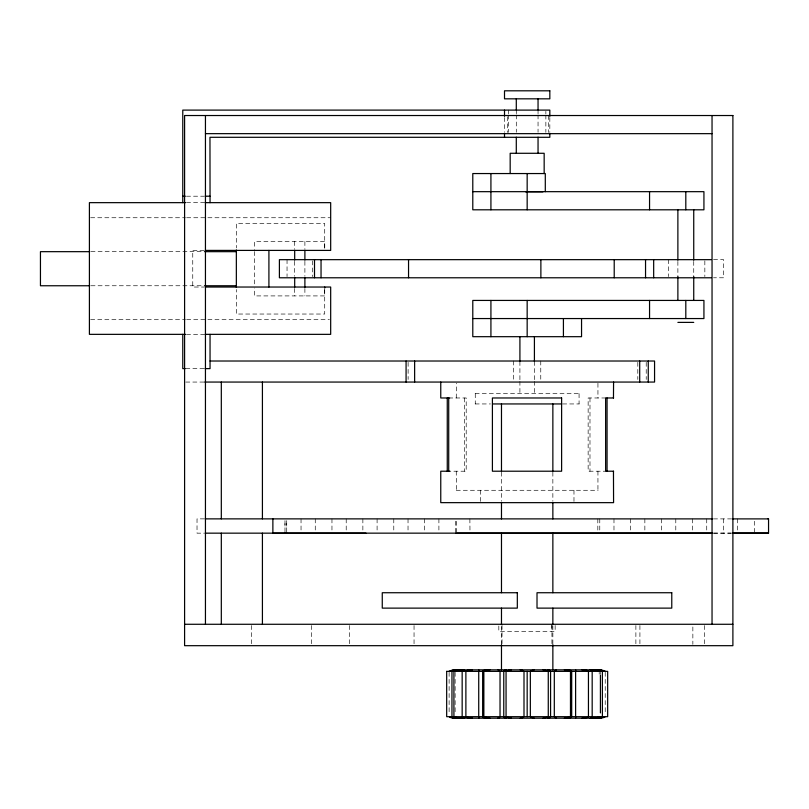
<?xml version="1.0" encoding="UTF-8"?>
<svg xmlns="http://www.w3.org/2000/svg" width="809" height="809" viewBox="0 0 809 809"><rect width="100%" height="100%" fill="white"/><g stroke="black" fill="none" stroke-linecap="round" stroke-linejoin="round"><path stroke-width="0.61" stroke-dasharray="4.04 3.03" d="M284.98 526.012L284.98 523.635M286.71 526.022L286.71 523.635M324.712 289.116L324.712 295.912L254.471 295.912L254.471 287.943M324.733 248.323L324.743 241.527L254.471 241.527L254.471 249.496M501.479 644.662L501.479 625.761M456.256 397.977L456.387 383.284M186.495 196.203L203.848 196.203M186.495 202.655L204.364 202.655M90.669 217.742L185.413 217.742M186.677 217.742L330.679 217.742M204.04 250.406L192.754 250.406L192.754 287.033L204.04 287.033M91.002 251.67L204.758 251.67M713.518 259.659L723.6 259.659L723.6 277.78L713.518 277.78M91.002 285.759L204.758 285.759M90.669 319.697L185.413 319.697M186.677 319.697L329.425 319.697M186.495 334.35L204.364 334.35M185.807 368.621L203.989 368.621M185.757 382.06L204.728 382.06M475.156 393.7L579.173 393.7M448.712 397.977L466.196 397.977L466.196 471.212L448.712 471.212M605.85 397.977L588.143 397.977L588.143 471.212L605.85 471.212M475.156 403.944L490.436 403.944M562.649 403.944L579.173 403.944M456.246 490.284L598.094 490.284M723.337 518.893L723.398 533.141M204.333 518.872L197.022 518.872L197.022 533.161L204.333 533.161M713.477 518.893L731.407 518.893M713.659 533.131L731.407 533.131M713.477 533.141L731.023 533.131M456.256 471.212L456.397 490.284M754.301 521.269L754.301 531.958M737.626 518.893L737.626 531.948M706.732 518.893L706.732 531.948M704.841 260.862L704.841 276.577M704.649 625.539L704.649 645.683M693.738 261.408L693.738 276.516M692.858 626.955L692.858 644.348M692.484 518.893L692.484 531.958M677.881 261.408L677.881 276.516M675.798 518.893L675.798 531.948M668.598 259.659L668.598 276.577M661.58 518.893L661.58 531.958M646.219 362.331L646.219 379.431M644.854 518.882L644.854 531.948M639.919 625.539L639.919 644.429M637.805 362.331L637.805 379.431M635.884 625.539L635.884 644.429M630.656 518.882L630.656 531.958M613.98 518.882L613.98 531.958M605.223 672.309L605.223 713.851M600.42 672.309L600.42 674.2M599.772 518.882L599.772 531.958M599.206 672.309L599.206 674.2M597.942 383.284L597.942 397.977M597.942 471.212L597.942 490.284M597.821 518.943L597.821 532.009M589.983 397.977L589.983 471.212M579.072 393.7L579.072 403.944M573.975 490.284L573.975 501.418M555.146 625.468L555.146 631.414L498.819 631.414L498.819 625.468M552.86 472.193L552.86 501.256M552.86 625.761L552.86 644.662M551.94 625.468L551.94 644.5M551.799 624.275L551.799 631.414M549.827 117.527L549.827 132.352M548.401 115.525L548.401 132.443M545.863 111.349L545.863 113.816M545.863 115.05L545.863 132.352M540.766 361.016L540.766 380.827M538.046 111.207L538.046 113.685M538.046 114.918L538.046 132.251M534.415 361.471L534.415 380.068M534.415 381.312L534.415 393.7M519.914 361.471L519.914 380.068M519.914 381.312L519.914 393.7M516.294 111.207L516.294 113.685M516.294 114.918L516.294 132.251M513.573 361.016L513.573 380.827M508.477 110.105L508.477 113.816M508.477 115.05L508.477 132.352M507.617 116.739L507.617 132.443M504.513 117.527L504.513 132.352M502.025 625.468L502.025 645.683M501.479 472.193L501.479 501.256M480.364 490.284L480.364 501.418M475.267 393.7L475.267 403.944M469.877 518.882L469.978 531.958M464.356 397.977L464.356 471.212M456.519 521.32L456.519 532.009M455.71 521.259L455.71 531.958M455.133 672.309L455.133 713.851M449.116 672.309L449.116 713.851M438.903 518.882L438.903 531.968M424.664 518.882L424.664 531.968M414.046 625.539L414.046 644.429M408.12 362.331L408.12 379.431M408.029 518.872L408.029 531.968M393.781 518.872L393.781 531.968M377.095 518.872L377.095 531.968M362.867 518.872L362.867 531.968M349.448 625.539L349.448 645.683M346.212 518.872L346.212 531.968M331.963 518.872L331.963 531.968M324.712 247.433L324.712 223.405L236.349 223.405L236.349 247.908M324.712 290.006L324.712 314.034L236.349 314.034L236.349 289.531M315.267 518.872L315.267 531.968M312.537 260.862L312.537 276.577M311.617 625.539L311.617 645.683M304.892 241.527L304.892 248.95M304.892 261.307L304.892 276.132M304.892 288.489L304.892 295.912M301.039 518.872L301.039 531.968M294.688 241.527L294.688 248.95M294.688 261.307L294.688 276.132M294.688 288.489L294.688 295.912M287.043 259.659L287.043 276.577M286.71 520.662L286.71 532.271M284.98 520.662L284.98 532.261M254.471 251.579L254.471 285.86M251.498 625.539L251.498 645.683"/><path stroke-width="1.21" d="M324.722 288.105L324.722 287.033M440.763 382.06L440.763 397.977L449.713 397.977M501.479 669.852L501.479 644.662M501.479 624.497L501.479 608.125M552.86 592.734L552.86 533.202M613.465 397.977L613.576 382.06M600.42 716.683L595.99 718.129A26.424 25.13 -90 0 1 594.312 718.19A26.424 25.13 90 0 0 595.99 718.129L598.943 717.987M467.986 670.246L465.883 671.369L465.883 716.683L469.614 718.048M586.717 717.714L588.446 716.683L588.446 671.369L586.019 670.186L587.354 670.519M449.207 671.086L452.878 669.913A26.424 21.378 90 0 1 454.314 669.852M504.149 670.55L506.212 669.852M550.191 717.492L548.148 718.19M604.859 717.239L601.451 718.129A26.424 21.378 90 0 1 600.025 718.19A26.424 21.378 -90 0 0 601.451 718.129M483.377 670.55L487.311 669.852M570.932 717.512L567.079 718.19M555.561 669.963A25.726 7.948 -90 0 1 556.289 669.852A26.424 8.171 90 0 0 555.743 669.913L554.307 671.369L554.307 716.683L555.743 718.129A26.424 8.171 -90 0 0 556.289 718.19A26.424 8.171 90 0 1 555.743 718.129M466.935 670.54L467.572 670.348M456.316 670.55L457.469 670.267M597.972 717.512L595.93 717.927M463.597 669.913A26.424 8.171 -90 0 1 464.144 669.852A26.424 8.171 90 0 0 463.597 669.913L462.161 671.369L462.161 716.683L463.597 718.129A26.424 8.171 90 0 0 464.144 718.19A26.424 8.171 -90 0 1 463.597 718.129M498.597 718.129A26.424 8.171 -90 0 1 498.051 718.19A26.424 8.171 90 0 0 498.597 718.129L500.033 716.683L500.033 671.369L498.597 669.913A26.424 8.171 90 0 0 498.051 669.852M467.764 670.297L468.492 670.145M468.037 670.236L469.614 669.994M457.53 670.256L462.596 669.852M521.613 718.089A25.726 15.128 90 0 1 520.227 718.19A26.424 15.533 -90 0 0 521.259 718.129L523.999 716.683L523.999 671.369L521.613 669.963A25.726 15.128 90 0 0 520.227 669.852M599.995 718.089A25.726 15.128 90 0 1 598.609 718.19A26.424 15.533 -90 0 0 599.641 718.129L602.381 716.683L602.381 671.369L599.641 669.913A26.424 15.533 -90 0 0 598.609 669.852A25.726 15.128 -90 0 1 599.995 669.963M453.95 670.256L459.279 669.852M468.553 670.135L472.304 669.852A25.726 25.726 0 0 0 469.948 669.963L469.746 669.983M584.786 718.048L585.483 717.957L582.035 718.19A26.424 26.424 0 0 0 583.795 718.129L584.654 718.058M595.353 717.998L591.743 718.19M457.773 669.963A25.726 24.472 -90 0 1 460.028 669.852A25.726 24.472 90 0 0 457.773 669.963L453.92 671.369L453.92 716.683L458.339 718.129A26.424 25.13 -90 0 0 460.028 718.19A25.726 24.472 -90 0 1 457.773 718.089L455.477 717.998M487.716 669.963A25.726 24.472 90 0 1 489.961 669.852A26.424 25.13 -90 0 0 488.282 669.913L483.853 671.369L483.853 716.683L488.282 718.129A26.424 25.13 -90 0 0 489.961 718.19A25.726 24.472 90 0 1 487.716 718.089M596.021 718.18L594.979 718.19M205.446 133.657L712.041 133.657M472.79 191.672L703.931 191.672L703.931 209.804L472.79 209.804L472.79 173.551L545.296 173.551L545.296 191.672M525.638 191.834L542.97 191.834M182.773 196.203L185.251 196.203M205.082 196.203L210.047 196.203L210.047 202.655M185.413 202.655L89.405 202.655L89.405 334.35L185.413 334.35M205.082 202.655L330.679 202.655L330.679 250.406L205.294 250.406M89.738 251.67L40.45 251.67L40.45 285.759L89.738 285.759M204.758 251.67L236.349 251.67M711.222 259.659L279.398 259.659L279.398 277.78L711.222 277.78M204.758 285.759L236.349 285.759M205.294 287.033L330.679 287.033L330.679 334.35L205.082 334.35M472.79 318.554L703.931 318.554L703.931 300.432L472.79 300.432L472.79 336.686L581.55 336.686L581.55 318.554M677.881 322.387L693.738 322.387M210.047 361.016L654.562 361.016L654.562 382.06L204.728 382.06M185.251 368.621L182.773 368.621L182.773 334.35M205.082 368.621L210.047 368.621L210.047 334.35M613.596 397.977L605.628 397.977L605.628 471.212L613.596 471.212M492.711 403.944L561.628 403.944M449.713 471.212L440.763 471.212L440.763 502.652L613.576 502.652L613.465 471.212M768.034 518.893L768.55 518.893L768.55 533.131L732.732 533.131M205.243 518.872L712.527 518.893M732.307 518.893L768.55 518.893M712.476 533.141L272.876 533.161L272.876 518.872M732.307 533.131L768.55 533.131M205.243 533.161L365.981 533.161M455.558 533.151L712.527 533.141M184.594 624.275L732.893 624.275M453.091 669.852L601.249 669.852M453.091 718.19L601.249 718.19M284.98 533.161L286.679 533.161M567.028 669.852L570.962 670.55M591.662 669.852L596.809 670.256M594.979 669.852L600.389 670.256M459.36 718.19L457.742 718.159M462.596 718.19L456.367 717.512M487.261 718.19L483.438 717.522M548.128 669.852L550.191 670.55M506.212 718.19L504.159 717.512M596.567 669.963L595.99 669.913A26.424 25.13 -90 0 0 594.312 669.852A25.726 24.472 90 0 1 596.567 669.963L600.42 671.369M566.624 669.963L566.057 669.913A26.424 25.13 90 0 0 564.379 669.852A25.726 24.472 -90 0 1 566.624 669.963L570.476 671.369L570.476 716.683L566.057 718.129A26.424 25.13 -90 0 1 564.379 718.19M509.832 718.129A26.424 21.378 90 0 0 511.258 718.19A26.424 21.378 -90 0 1 509.832 718.129L506.06 716.683L506.06 671.369L509.346 669.963A25.726 20.812 90 0 1 511.258 669.852M452.403 718.089L452.878 718.129A26.424 21.378 90 0 0 454.314 718.19A25.726 20.812 -90 0 1 452.403 718.089L449.48 717.239M584.654 669.983L582.035 669.852A25.726 25.726 0 0 1 584.391 669.963L585.959 670.165L584.786 670.004M469.746 718.068L472.304 718.19A26.424 26.424 0 0 1 470.545 718.129L466.935 717.502M454.688 718.129A26.424 15.533 90 0 0 455.73 718.19A26.424 15.533 -90 0 1 454.688 718.129L451.958 716.683L451.958 671.369L454.688 669.913A26.424 15.533 -90 0 1 455.73 669.852M597.467 670.398L598.023 670.55M590.924 669.963A25.726 7.948 -90 0 0 590.196 669.852A25.726 7.948 90 0 1 590.924 669.963L592.178 671.369L592.178 716.683L590.742 718.129A26.424 8.171 90 0 1 590.196 718.19M605.132 671.086L601.451 669.913A26.424 21.378 -90 0 0 600.025 669.852M210.047 196.203L209.966 137.297L549.827 137.297L549.827 133.586M712.041 115.525L712.041 624.275M693.738 209.804L693.738 260.154M693.738 276.516L693.738 300.432M685.81 191.672L685.81 209.804M685.81 300.432L685.81 318.554M677.881 209.804L677.881 260.154M677.881 276.516L677.881 300.432M653.672 259.659L653.672 277.78M649.556 191.672L649.556 209.804M649.556 300.432L649.556 318.554M648.262 361.016L648.262 382.06M645.542 259.659L645.542 277.78M639.707 361.016L639.707 382.06M614.213 259.659L614.213 277.78M607.063 397.977L607.063 471.212M600.42 675.141L600.42 712.901M575.614 669.882L575.614 718.17M571.69 671.369L571.69 716.683M563.418 318.554L563.418 336.686M552.86 403.944L552.86 470.929M552.86 502.52L552.86 518.943M552.86 608.125L552.86 624.497M552.86 644.662L552.86 669.852M550.575 671.369L550.575 716.683M549.827 116.284L549.827 110.105L182.773 110.105L182.773 202.655M544.164 173.551L544.164 153.285L510.176 153.285L510.176 173.551M540.877 259.659L540.877 277.78M538.046 98.829L538.046 109.973M538.046 137.196L538.046 153.285M534.415 336.686L534.415 361.471M527.165 173.551L527.165 209.804M527.165 300.432L527.165 336.686M527.165 671.369L527.165 716.683M519.914 336.686L519.914 361.471M516.294 98.829L516.294 109.973M516.294 137.196L516.294 153.285M504.513 110.105L504.513 116.284M504.513 133.586L504.513 137.297M503.764 671.369L503.764 716.683M501.479 403.944L501.479 470.929M501.479 502.52L501.479 518.943M501.479 533.202L501.479 592.734M490.921 173.551L490.921 209.804M490.921 300.432L490.921 336.686M482.649 671.369L482.649 716.683M478.726 669.882L478.726 718.17M448.712 397.977L448.712 471.212M447.266 397.977L447.266 471.212M414.633 361.016L414.633 382.06M408.545 259.659L408.545 277.78M406.078 361.016L406.078 382.06M321.042 259.659L321.042 277.78M314.509 259.659L314.509 277.78M304.892 250.183L304.892 260.063M304.892 277.366L304.892 287.256M294.688 250.183L294.688 260.063M294.688 277.366L294.688 287.256M268.912 250.406L268.912 287.033M262.419 382.06L262.419 518.872M262.419 533.161L262.419 624.275M236.349 249.971L236.349 287.468M221.312 382.06L221.312 518.872M221.312 533.161L221.312 624.275M205.446 115.525L205.446 624.275M465.984 671.066A2.235 1.8 -90 0 1 466.904 670.701M482.801 670.974A2.235 1.315 90 0 1 483.388 670.701M534.112 669.852A26.424 15.533 90 0 0 533.07 669.913L530.34 671.369L530.34 716.683L533.07 718.129A26.424 15.533 -90 0 0 534.112 718.19M543.082 669.852A25.726 20.812 -90 0 1 544.993 669.963L548.269 671.369L548.269 716.683L544.508 718.129A26.424 21.378 90 0 1 543.082 718.19M570.952 670.701A2.235 1.315 -90 0 1 571.538 670.974M587.435 670.701A2.235 1.8 -90 0 1 588.355 671.066M598.013 670.701A2.235 2.124 90 0 1 599.075 671.055M455.255 671.055A2.235 2.124 -90 0 1 456.327 670.701M466.904 717.35A2.235 1.8 -90 0 1 465.984 716.976M483.388 717.35A2.235 1.315 90 0 1 482.801 717.067M571.538 717.067A2.235 1.315 -90 0 1 570.952 717.35M588.355 716.976A2.235 1.8 -90 0 1 587.435 717.35M598.791 717.158A2.235 2.124 -90 0 1 598.013 717.35M456.327 717.35A2.235 2.124 -90 0 1 455.548 717.158M446.679 671.369L446.679 716.683L607.66 716.683L607.66 671.369L446.679 671.369M549.837 90.81L504.503 90.81L504.513 98.829L549.837 98.829L549.827 90.81M732.893 115.525L184.594 115.525L184.594 645.683L732.893 645.683L732.893 115.525M561.618 397.977L492.408 397.977L492.408 471.212L561.618 471.212L561.618 397.977M517.325 592.734L382.263 592.734L382.263 608.125L517.325 608.125L517.325 592.734M671.773 592.734L537.014 592.734L537.014 608.125L671.773 608.125L671.773 592.734"/></g></svg>
